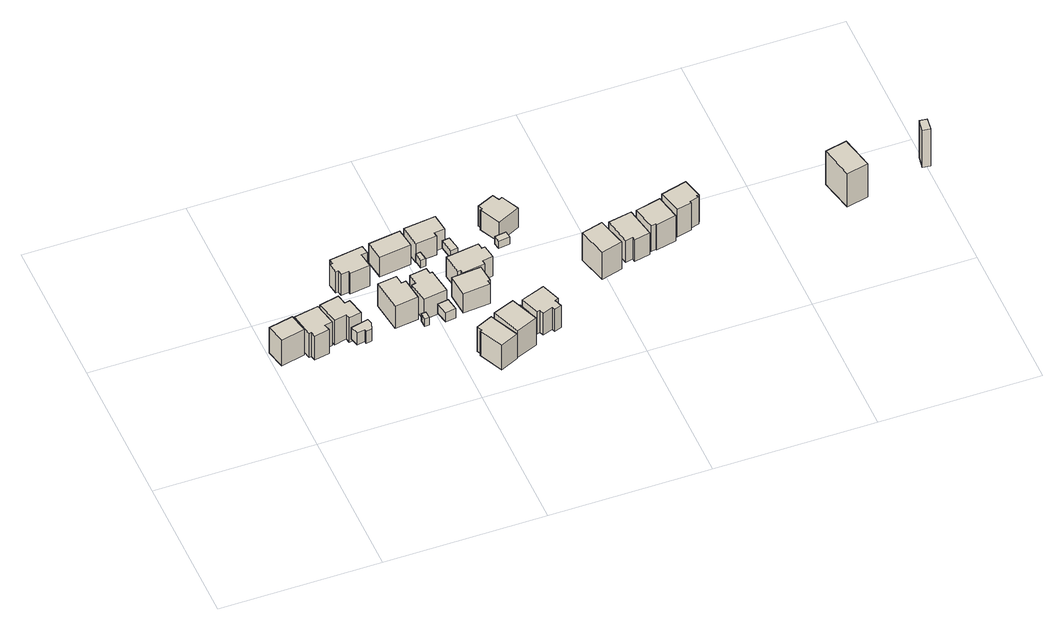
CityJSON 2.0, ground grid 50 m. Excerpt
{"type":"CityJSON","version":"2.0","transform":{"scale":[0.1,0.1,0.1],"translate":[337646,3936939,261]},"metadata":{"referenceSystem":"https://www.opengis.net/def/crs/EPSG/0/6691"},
"CityObjects":{
"building1":{"type":"Building","attributes":{"usage":"411","measuredHeight":10.7,"storeysAboveGround":2,"BuildingIDAttribute.prefecture":"14","BuildingIDAttribute.city":"14151","BuildingDetailAttribute.totalFloorArea":67.56,"BuildingDetailAttribute.buildingFootprintArea":33.78,"BuildingDetailAttribute.buildingStructureType":"601","BuildingDetailAttribute.buildingStructureOrgType":"1","BuildingDetailAttribute.orgUsage":"10","BuildingDetailAttribute.surveyYear":2015},"geometry":[{"type":"Solid","lod":"1","boundaries":[[[[0,1,2,3]],[[2,4,5,3]],[[1,6,4,2]],[[0,7,6,1]],[[3,5,7,0]],[[4,6,7,5]]]]}]},
"building2":{"type":"Building","attributes":{"usage":"411","measuredHeight":10.9,"storeysAboveGround":2,"BuildingIDAttribute.prefecture":"14","BuildingIDAttribute.city":"14151","BuildingDetailAttribute.totalFloorArea":97.72,"BuildingDetailAttribute.buildingFootprintArea":48.86,"BuildingDetailAttribute.buildingStructureType":"601","BuildingDetailAttribute.buildingStructureOrgType":"1","BuildingDetailAttribute.orgUsage":"10","BuildingDetailAttribute.surveyYear":2015},"geometry":[{"type":"Solid","lod":"1","boundaries":[[[[8,9,10,11,12,13,14,15]],[[14,16,17,15]],[[13,18,16,14]],[[12,19,18,13]],[[11,20,19,12]],[[10,21,20,11]],[[9,22,21,10]],[[8,23,22,9]],[[15,17,23,8]],[[16,18,19,20,21,22,23,17]]]]}]},
"building3":{"type":"Building","attributes":{"usage":"413","measuredHeight":10.6,"storeysAboveGround":1,"BuildingIDAttribute.prefecture":"14","BuildingIDAttribute.city":"14151","BuildingDetailAttribute.totalFloorArea":50.5,"BuildingDetailAttribute.buildingFootprintArea":50.5,"BuildingDetailAttribute.buildingStructureType":"601","BuildingDetailAttribute.buildingStructureOrgType":"1","BuildingDetailAttribute.orgUsage":"30","BuildingDetailAttribute.surveyYear":2015},"geometry":[{"type":"Solid","lod":"1","boundaries":[[[[24,25,26,27,28,29,30,31]],[[30,32,33,31]],[[29,34,32,30]],[[28,35,34,29]],[[27,36,35,28]],[[26,37,36,27]],[[25,38,37,26]],[[24,39,38,25]],[[31,33,39,24]],[[32,34,35,36,37,38,39,33]]]]}]},
"building4":{"type":"Building","attributes":{"measuredHeight":5.3,"BuildingIDAttribute.prefecture":"14","BuildingIDAttribute.city":"14151","BuildingDetailAttribute.surveyYear":2015},"geometry":[{"type":"Solid","lod":"1","boundaries":[[[[40,41,42,43,44,45,46]],[[45,47,48,46]],[[44,49,47,45]],[[43,50,49,44]],[[42,51,50,43]],[[41,52,51,42]],[[40,53,52,41]],[[46,48,53,40]],[[47,49,50,51,52,53,48]]]]}]},
"building5":{"type":"Building","attributes":{"usage":"411","measuredHeight":9.2,"storeysAboveGround":2,"BuildingIDAttribute.prefecture":"14","BuildingIDAttribute.city":"14151","BuildingDetailAttribute.totalFloorArea":120.99,"BuildingDetailAttribute.buildingFootprintArea":60.49,"BuildingDetailAttribute.buildingStructureType":"601","BuildingDetailAttribute.buildingStructureOrgType":"1","BuildingDetailAttribute.orgUsage":"10","BuildingDetailAttribute.surveyYear":2015},"geometry":[{"type":"Solid","lod":"1","boundaries":[[[[54,55,56,57,58,59,60,61,62,63,64,65]],[[64,66,67,65]],[[63,68,66,64]],[[62,69,68,63]],[[61,70,69,62]],[[60,71,70,61]],[[59,72,71,60]],[[58,73,72,59]],[[57,74,73,58]],[[56,75,74,57]],[[55,76,75,56]],[[54,77,76,55]],[[65,67,77,54]],[[66,68,69,70,71,72,73,74,75,76,77,67]]]]}]},
"building6":{"type":"Building","attributes":{"usage":"411","measuredHeight":10.6,"storeysAboveGround":2,"BuildingIDAttribute.prefecture":"14","BuildingIDAttribute.city":"14151","BuildingDetailAttribute.totalFloorArea":101.2,"BuildingDetailAttribute.buildingFootprintArea":50.6,"BuildingDetailAttribute.buildingStructureType":"601","BuildingDetailAttribute.buildingStructureOrgType":"1","BuildingDetailAttribute.orgUsage":"10","BuildingDetailAttribute.surveyYear":2015},"geometry":[{"type":"Solid","lod":"1","boundaries":[[[[78,79,80,81,82,83]],[[82,84,85,83]],[[81,86,84,82]],[[80,87,86,81]],[[79,88,87,80]],[[78,89,88,79]],[[83,85,89,78]],[[84,86,87,88,89,85]]]]}]},
"building7":{"type":"Building","attributes":{"BuildingIDAttribute.prefecture":"14","BuildingIDAttribute.city":"14151","BuildingDetailAttribute.surveyYear":2015},"geometry":[{"type":"Solid","lod":"1","boundaries":[[[[90,91,92,93]],[[92,94,95,93]],[[91,96,94,92]],[[90,97,96,91]],[[93,95,97,90]],[[94,96,97,95]]]]}]},
"building8":{"type":"Building","attributes":{"usage":"411","measuredHeight":11.3,"storeysAboveGround":2,"BuildingIDAttribute.prefecture":"14","BuildingIDAttribute.city":"14151","BuildingDetailAttribute.totalFloorArea":85.66,"BuildingDetailAttribute.buildingFootprintArea":42.83,"BuildingDetailAttribute.buildingStructureType":"601","BuildingDetailAttribute.buildingStructureOrgType":"1","BuildingDetailAttribute.orgUsage":"10","BuildingDetailAttribute.surveyYear":2015},"geometry":[{"type":"Solid","lod":"1","boundaries":[[[[98,99,100,101,102,103]],[[102,104,105,103]],[[101,106,104,102]],[[100,107,106,101]],[[99,108,107,100]],[[98,109,108,99]],[[103,105,109,98]],[[104,106,107,108,109,105]]]]}]},
"building9":{"type":"Building","attributes":{"usage":"411","measuredHeight":9.2,"storeysAboveGround":2,"BuildingIDAttribute.prefecture":"14","BuildingIDAttribute.city":"14151","BuildingDetailAttribute.totalFloorArea":118.13,"BuildingDetailAttribute.buildingFootprintArea":59.06,"BuildingDetailAttribute.buildingStructureType":"601","BuildingDetailAttribute.buildingStructureOrgType":"1","BuildingDetailAttribute.orgUsage":"10","BuildingDetailAttribute.surveyYear":2015},"geometry":[{"type":"Solid","lod":"1","boundaries":[[[[110,111,112,113,114,115,116,117]],[[116,118,119,117]],[[115,120,118,116]],[[114,121,120,115]],[[113,122,121,114]],[[112,123,122,113]],[[111,124,123,112]],[[110,125,124,111]],[[117,119,125,110]],[[118,120,121,122,123,124,125,119]]]]}]},
"building10":{"type":"Building","attributes":{"measuredHeight":4.1,"BuildingIDAttribute.prefecture":"14","BuildingIDAttribute.city":"14151","BuildingDetailAttribute.surveyYear":2015},"geometry":[{"type":"Solid","lod":"1","boundaries":[[[[126,127,128,129]],[[128,130,131,129]],[[127,132,130,128]],[[126,133,132,127]],[[129,131,133,126]],[[130,132,133,131]]]]}]},
"building11":{"type":"Building","attributes":{"usage":"411","measuredHeight":8.4,"storeysAboveGround":2,"BuildingIDAttribute.prefecture":"14","BuildingIDAttribute.city":"14151","BuildingDetailAttribute.totalFloorArea":86.7,"BuildingDetailAttribute.buildingFootprintArea":43.35,"BuildingDetailAttribute.buildingStructureType":"601","BuildingDetailAttribute.buildingStructureOrgType":"1","BuildingDetailAttribute.orgUsage":"10","BuildingDetailAttribute.surveyYear":2015},"geometry":[{"type":"Solid","lod":"1","boundaries":[[[[134,135,136,137]],[[136,138,139,137]],[[135,140,138,136]],[[134,141,140,135]],[[137,139,141,134]],[[138,140,141,139]]]]}]},
"building12":{"type":"Building","attributes":{"usage":"411","measuredHeight":11.8,"storeysAboveGround":2,"BuildingIDAttribute.prefecture":"14","BuildingIDAttribute.city":"14151","BuildingDetailAttribute.totalFloorArea":97.93,"BuildingDetailAttribute.buildingFootprintArea":48.97,"BuildingDetailAttribute.buildingStructureType":"601","BuildingDetailAttribute.buildingStructureOrgType":"1","BuildingDetailAttribute.orgUsage":"10","BuildingDetailAttribute.surveyYear":2015},"geometry":[{"type":"Solid","lod":"1","boundaries":[[[[142,143,144,145]],[[144,146,147,145]],[[143,148,146,144]],[[142,149,148,143]],[[145,147,149,142]],[[146,148,149,147]]]]}]},
"building13":{"type":"Building","attributes":{"BuildingIDAttribute.prefecture":"14","BuildingIDAttribute.city":"14151","BuildingDetailAttribute.surveyYear":2015},"geometry":[{"type":"Solid","lod":"1","boundaries":[[[[150,151,152,153]],[[152,154,155,153]],[[151,156,154,152]],[[150,157,156,151]],[[153,155,157,150]],[[154,156,157,155]]]]}]},
"building14":{"type":"Building","attributes":{"usage":"411","measuredHeight":8.7,"storeysAboveGround":2,"BuildingIDAttribute.prefecture":"14","BuildingIDAttribute.city":"14151","BuildingDetailAttribute.totalFloorArea":108.5,"BuildingDetailAttribute.buildingFootprintArea":54.25,"BuildingDetailAttribute.buildingStructureType":"601","BuildingDetailAttribute.buildingStructureOrgType":"1","BuildingDetailAttribute.orgUsage":"10","BuildingDetailAttribute.surveyYear":2015},"geometry":[{"type":"Solid","lod":"1","boundaries":[[[[158,159,160,161,162,163]],[[162,164,165,163]],[[161,166,164,162]],[[160,167,166,161]],[[159,168,167,160]],[[158,169,168,159]],[[163,165,169,158]],[[164,166,167,168,169,165]]]]}]},
"building15":{"type":"Building","attributes":{"measuredHeight":10.3,"BuildingIDAttribute.prefecture":"14","BuildingIDAttribute.city":"14151","BuildingDetailAttribute.surveyYear":2015},"geometry":[{"type":"Solid","lod":"1","boundaries":[[[[170,171,172,173]],[[172,174,175,173]],[[171,176,174,172]],[[170,177,176,171]],[[173,175,177,170]],[[174,176,177,175]]]]}]},
"building16":{"type":"Building","attributes":{"usage":"411","measuredHeight":8.4,"storeysAboveGround":2,"BuildingIDAttribute.prefecture":"14","BuildingIDAttribute.city":"14151","BuildingDetailAttribute.totalFloorArea":91.57,"BuildingDetailAttribute.buildingFootprintArea":45.79,"BuildingDetailAttribute.buildingStructureType":"601","BuildingDetailAttribute.buildingStructureOrgType":"1","BuildingDetailAttribute.orgUsage":"10","BuildingDetailAttribute.surveyYear":2015},"geometry":[{"type":"Solid","lod":"1","boundaries":[[[[178,179,180,181,182,183]],[[182,184,185,183]],[[181,186,184,182]],[[180,187,186,181]],[[179,188,187,180]],[[178,189,188,179]],[[183,185,189,178]],[[184,186,187,188,189,185]]]]}]},
"building17":{"type":"Building","attributes":{"usage":"411","measuredHeight":8.6,"storeysAboveGround":2,"BuildingIDAttribute.prefecture":"14","BuildingIDAttribute.city":"14151","BuildingDetailAttribute.totalFloorArea":137.51,"BuildingDetailAttribute.buildingFootprintArea":68.76,"BuildingDetailAttribute.buildingStructureType":"601","BuildingDetailAttribute.buildingStructureOrgType":"1","BuildingDetailAttribute.orgUsage":"10","BuildingDetailAttribute.surveyYear":2015},"geometry":[{"type":"Solid","lod":"1","boundaries":[[[[190,191,192,193,194,195,196,197,198,199]],[[198,200,201,199]],[[197,202,200,198]],[[196,203,202,197]],[[195,204,203,196]],[[194,205,204,195]],[[193,206,205,194]],[[192,207,206,193]],[[191,208,207,192]],[[190,209,208,191]],[[199,201,209,190]],[[200,202,203,204,205,206,207,208,209,201]]]]}]},
"building18":{"type":"Building","attributes":{"usage":"411","measuredHeight":9.8,"storeysAboveGround":2,"BuildingIDAttribute.prefecture":"14","BuildingIDAttribute.city":"14151","BuildingDetailAttribute.totalFloorArea":105.27,"BuildingDetailAttribute.buildingFootprintArea":52.63,"BuildingDetailAttribute.buildingStructureType":"601","BuildingDetailAttribute.buildingStructureOrgType":"1","BuildingDetailAttribute.orgUsage":"10","BuildingDetailAttribute.surveyYear":2015},"geometry":[{"type":"Solid","lod":"1","boundaries":[[[[210,211,212,213,214,215,216,217,218,219]],[[218,220,221,219]],[[217,222,220,218]],[[216,223,222,217]],[[215,224,223,216]],[[214,225,224,215]],[[213,226,225,214]],[[212,227,226,213]],[[211,228,227,212]],[[210,229,228,211]],[[219,221,229,210]],[[220,222,223,224,225,226,227,228,229,221]]]]}]},
"building19":{"type":"Building","attributes":{"BuildingIDAttribute.prefecture":"14","BuildingIDAttribute.city":"14151","BuildingDetailAttribute.surveyYear":2015},"geometry":[{"type":"Solid","lod":"1","boundaries":[[[[230,231,232,233]],[[232,234,235,233]],[[231,236,234,232]],[[230,237,236,231]],[[233,235,237,230]],[[234,236,237,235]]]]}]},
"building20":{"type":"Building","attributes":{"BuildingIDAttribute.prefecture":"14","BuildingIDAttribute.city":"14151","BuildingDetailAttribute.surveyYear":2015},"geometry":[{"type":"Solid","lod":"1","boundaries":[[[[238,239,240,241]],[[240,242,243,241]],[[239,244,242,240]],[[238,245,244,239]],[[241,243,245,238]],[[242,244,245,243]]]]}]},
"building21":{"type":"Building","attributes":{"usage":"411","measuredHeight":8.9,"storeysAboveGround":2,"BuildingIDAttribute.prefecture":"14","BuildingIDAttribute.city":"14151","BuildingDetailAttribute.totalFloorArea":107.81,"BuildingDetailAttribute.buildingFootprintArea":53.91,"BuildingDetailAttribute.buildingStructureType":"610","BuildingDetailAttribute.buildingStructureOrgType":"2","BuildingDetailAttribute.orgUsage":"10","BuildingDetailAttribute.surveyYear":2015},"geometry":[{"type":"Solid","lod":"1","boundaries":[[[[246,247,248,249,250,251,252,253]],[[252,254,255,253]],[[251,256,254,252]],[[250,257,256,251]],[[249,258,257,250]],[[248,259,258,249]],[[247,260,259,248]],[[246,261,260,247]],[[253,255,261,246]],[[254,256,257,258,259,260,261,255]]]]}]},
"building22":{"type":"Building","attributes":{"usage":"411","measuredHeight":12.2,"storeysAboveGround":2,"BuildingIDAttribute.prefecture":"14","BuildingIDAttribute.city":"14151","BuildingDetailAttribute.totalFloorArea":109.44,"BuildingDetailAttribute.buildingFootprintArea":54.72,"BuildingDetailAttribute.buildingStructureType":"601","BuildingDetailAttribute.buildingStructureOrgType":"1","BuildingDetailAttribute.orgUsage":"10","BuildingDetailAttribute.surveyYear":2015},"geometry":[{"type":"Solid","lod":"1","boundaries":[[[[262,263,264,265]],[[264,266,267,265]],[[263,268,266,264]],[[262,269,268,263]],[[265,267,269,262]],[[266,268,269,267]]]]}]},
"building23":{"type":"Building","attributes":{"usage":"411","measuredHeight":9.6,"storeysAboveGround":2,"BuildingIDAttribute.prefecture":"14","BuildingIDAttribute.city":"14151","BuildingDetailAttribute.totalFloorArea":117.56,"BuildingDetailAttribute.buildingFootprintArea":58.78,"BuildingDetailAttribute.buildingStructureType":"601","BuildingDetailAttribute.buildingStructureOrgType":"1","BuildingDetailAttribute.orgUsage":"10","BuildingDetailAttribute.surveyYear":2015},"geometry":[{"type":"Solid","lod":"1","boundaries":[[[[270,271,272,273,274,275]],[[274,276,277,275]],[[273,278,276,274]],[[272,279,278,273]],[[271,280,279,272]],[[270,281,280,271]],[[275,277,281,270]],[[276,278,279,280,281,277]]]]}]},
"building24":{"type":"Building","attributes":{"usage":"411","measuredHeight":10.9,"storeysAboveGround":2,"BuildingIDAttribute.prefecture":"14","BuildingIDAttribute.city":"14151","BuildingDetailAttribute.totalFloorArea":108.11,"BuildingDetailAttribute.buildingFootprintArea":54.05,"BuildingDetailAttribute.buildingStructureType":"601","BuildingDetailAttribute.buildingStructureOrgType":"1","BuildingDetailAttribute.orgUsage":"10","BuildingDetailAttribute.surveyYear":2015},"geometry":[{"type":"Solid","lod":"1","boundaries":[[[[282,283,284,285,286,287]],[[286,288,289,287]],[[285,290,288,286]],[[284,291,290,285]],[[283,292,291,284]],[[282,293,292,283]],[[287,289,293,282]],[[288,290,291,292,293,289]]]]}]},
"building25":{"type":"Building","attributes":{"usage":"411","measuredHeight":11.6,"storeysAboveGround":2,"BuildingIDAttribute.prefecture":"14","BuildingIDAttribute.city":"14151","BuildingDetailAttribute.totalFloorArea":103.18,"BuildingDetailAttribute.buildingFootprintArea":51.59,"BuildingDetailAttribute.buildingStructureType":"601","BuildingDetailAttribute.buildingStructureOrgType":"1","BuildingDetailAttribute.orgUsage":"10","BuildingDetailAttribute.surveyYear":2015},"geometry":[{"type":"Solid","lod":"1","boundaries":[[[[294,295,296,297,298,299,300,301]],[[300,302,303,301]],[[299,304,302,300]],[[298,305,304,299]],[[297,306,305,298]],[[296,307,306,297]],[[295,308,307,296]],[[294,309,308,295]],[[301,303,309,294]],[[302,304,305,306,307,308,309,303]]]]}]},
"building26":{"type":"Building","attributes":{"usage":"451","measuredHeight":18.7,"storeysAboveGround":1,"BuildingIDAttribute.prefecture":"14","BuildingIDAttribute.city":"14151","BuildingDetailAttribute.totalFloorArea":59.74,"BuildingDetailAttribute.buildingFootprintArea":59.74,"BuildingDetailAttribute.buildingStructureType":"601","BuildingDetailAttribute.buildingStructureOrgType":"1","BuildingDetailAttribute.orgUsage":"200","BuildingDetailAttribute.surveyYear":2015},"geometry":[{"type":"Solid","lod":"1","boundaries":[[[[310,311,312,313]],[[312,314,315,313]],[[311,316,314,312]],[[310,317,316,311]],[[313,315,317,310]],[[314,316,317,315]]]]}]},
"building27":{"type":"Building","attributes":{"measuredHeight":18,"BuildingIDAttribute.prefecture":"14","BuildingIDAttribute.city":"14151","BuildingDetailAttribute.surveyYear":2015},"geometry":[{"type":"Solid","lod":"1","boundaries":[[[[318,319,320,321]],[[320,322,323,321]],[[319,324,322,320]],[[318,325,324,319]],[[321,323,325,318]],[[322,324,325,323]]]]}]}
},
"vertices":[
[20,322,9],[7,383,9],[83,399,9],[96,339,9],[83,399,111],[96,339,111],[7,383,111],[20,322,111],
[158,339,9],[163,319,9],[115,309,9],[112,326,9],[104,324,9],[89,401,9],[167,416,9],[182,344,9],[167,416,105],[182,344,105],[89,401,105],[104,324,105],[112,326,105],[115,309,105],[163,319,105],[158,339,105],
[173,416,11],[234,429,11],[241,398,11],[258,401,11],[270,345,11],[231,337,11],[228,352,11],[189,343,11],[228,352,108],[189,343,108],[231,337,108],[270,345,108],[258,401,108],[241,398,108],[234,429,108],[173,416,108],
[289,341,31],[293,324,31],[285,301,31],[267,297,31],[265,305,31],[241,301,31],[234,328,31],[241,301,78],[234,328,78],[265,305,78],[267,297,78],[285,301,78],[293,324,78],[289,341,78],
[273,571,7],[271,586,7],[375,602,7],[380,574,7],[361,572,7],[367,525,7],[305,516,7],[304,524,7],[279,520,7],[276,536,7],[269,535,7],[263,569,7],[269,535,91],[263,569,91],[276,536,91],[279,520,91],[304,524,91],[305,516,91],[367,525,91],[361,572,91],[380,574,91],[375,602,91],[271,586,91],[273,571,91],
[417,408,24],[431,410,24],[440,338,24],[366,328,24],[353,429,24],[413,437,24],[353,429,113],[413,437,113],[366,328,113],[440,338,113],[431,410,113],[417,408,113],
[454,288,44],[440,287,44],[439,310,44],[453,311,44],[439,310,74],[453,311,74],[440,287,74],[454,288,74],
[617,29,92],[561,3,92],[526,79,92],[531,81,92],[524,97,92],[575,120,92],[524,97,191],[575,120,191],[531,81,191],[526,79,191],[561,3,191],[617,29,191],
[457,398,24],[452,433,24],[505,441,24],[508,421,24],[516,422,24],[528,341,24],[453,330,24],[444,396,24],[453,330,106],[444,396,106],[528,341,106],[516,422,106],[508,421,106],[505,441,106],[452,433,106],[457,398,106],
[531,338,31],[538,297,31],[506,292,31],[498,333,31],[506,292,69],[498,333,69],[538,297,69],[531,338,69],
[496,620,12],[505,558,12],[406,544,12],[397,606,12],[406,544,90],[397,606,90],[505,558,90],[496,620,90],
[688,60,91],[621,33,91],[585,123,91],[652,149,91],[585,123,199],[652,149,199],[621,33,199],[688,60,199],
[536,524,25],[521,522,25],[517,552,25],[532,554,25],[517,552,55],[532,554,55],[521,522,55],[536,524,55],
[650,388,30],[655,331,30],[648,330,30],[649,316,30],[565,308,30],[559,380,30],[565,308,108],[559,380,108],[649,316,108],[648,330,108],[655,331,108],[650,388,108],
[689,121,93],[670,114,93],[658,150,93],[677,156,93],[658,150,166],[677,156,166],[670,114,166],[689,121,166],
[611,640,12],[618,584,12],[584,580,12],[586,566,12],[520,560,12],[511,628,12],[520,560,87],[511,628,87],[586,566,87],[584,580,87],[618,584,87],[611,640,87],
[584,399,25],[575,464,25],[678,479,25],[681,460,25],[691,461,25],[698,417,25],[665,412,25],[666,399,25],[595,389,25],[594,400,25],[595,389,104],[594,400,104],[666,399,104],[665,412,104],[698,417,104],[691,461,104],[681,460,104],[678,479,104],[575,464,104],[584,399,104],
[769,119,95],[777,95,95],[754,87,95],[751,97,95],[719,85,95],[714,99,95],[705,96,95],[683,157,95],[758,184,95],[780,124,95],[758,184,183],[780,124,183],[683,157,183],[705,96,183],[714,99,183],[719,85,183],[751,97,183],[754,87,183],[777,95,183],[769,119,183],
[630,579,21],[638,534,21],[615,530,21],[608,576,21],[615,530,51],[608,576,51],[638,534,51],[630,579,51],
[785,537,27],[788,515,27],[752,510,27],[749,532,27],[752,510,57],[749,532,57],[788,515,57],[785,537,57],
[812,636,13],[839,580,13],[768,546,13],[737,611,13],[743,614,13],[737,628,13],[791,652,13],[801,630,13],[791,652,92],[801,630,92],[737,628,92],[743,614,92],[737,611,92],[768,546,92],[839,580,92],[812,636,92],
[1002,352,79],[1026,260,79],[960,242,79],[935,334,79],[960,242,189],[935,334,189],[1026,260,189],[1002,352,189],
[1094,361,101],[1113,265,101],[1063,255,101],[1061,266,101],[1038,261,101],[1021,347,101],[1038,261,188],[1021,347,188],[1061,266,188],[1063,255,188],[1113,265,188],[1094,361,188],
[1188,378,88],[1205,299,88],[1142,285,88],[1141,289,88],[1126,286,88],[1109,360,88],[1126,286,190],[1109,360,190],[1141,289,190],[1142,285,190],[1205,299,190],[1188,378,190],
[1278,407,88],[1294,345,88],[1287,344,88],[1289,337,88],[1261,329,88],[1262,323,88],[1215,313,88],[1197,386,88],[1215,313,197],[1197,386,197],[1262,323,197],[1261,329,197],[1289,337,197],[1287,344,197],[1294,345,197],[1278,407,197],
[1691,213,123],[1667,319,123],[1735,334,123],[1759,229,123],[1735,334,257],[1759,229,257],[1667,319,257],[1691,213,257],
[1988,325,70],[1964,328,70],[1970,368,70],[1993,365,70],[1970,368,220],[1993,365,220],[1964,328,220],[1988,325,220]
]}
